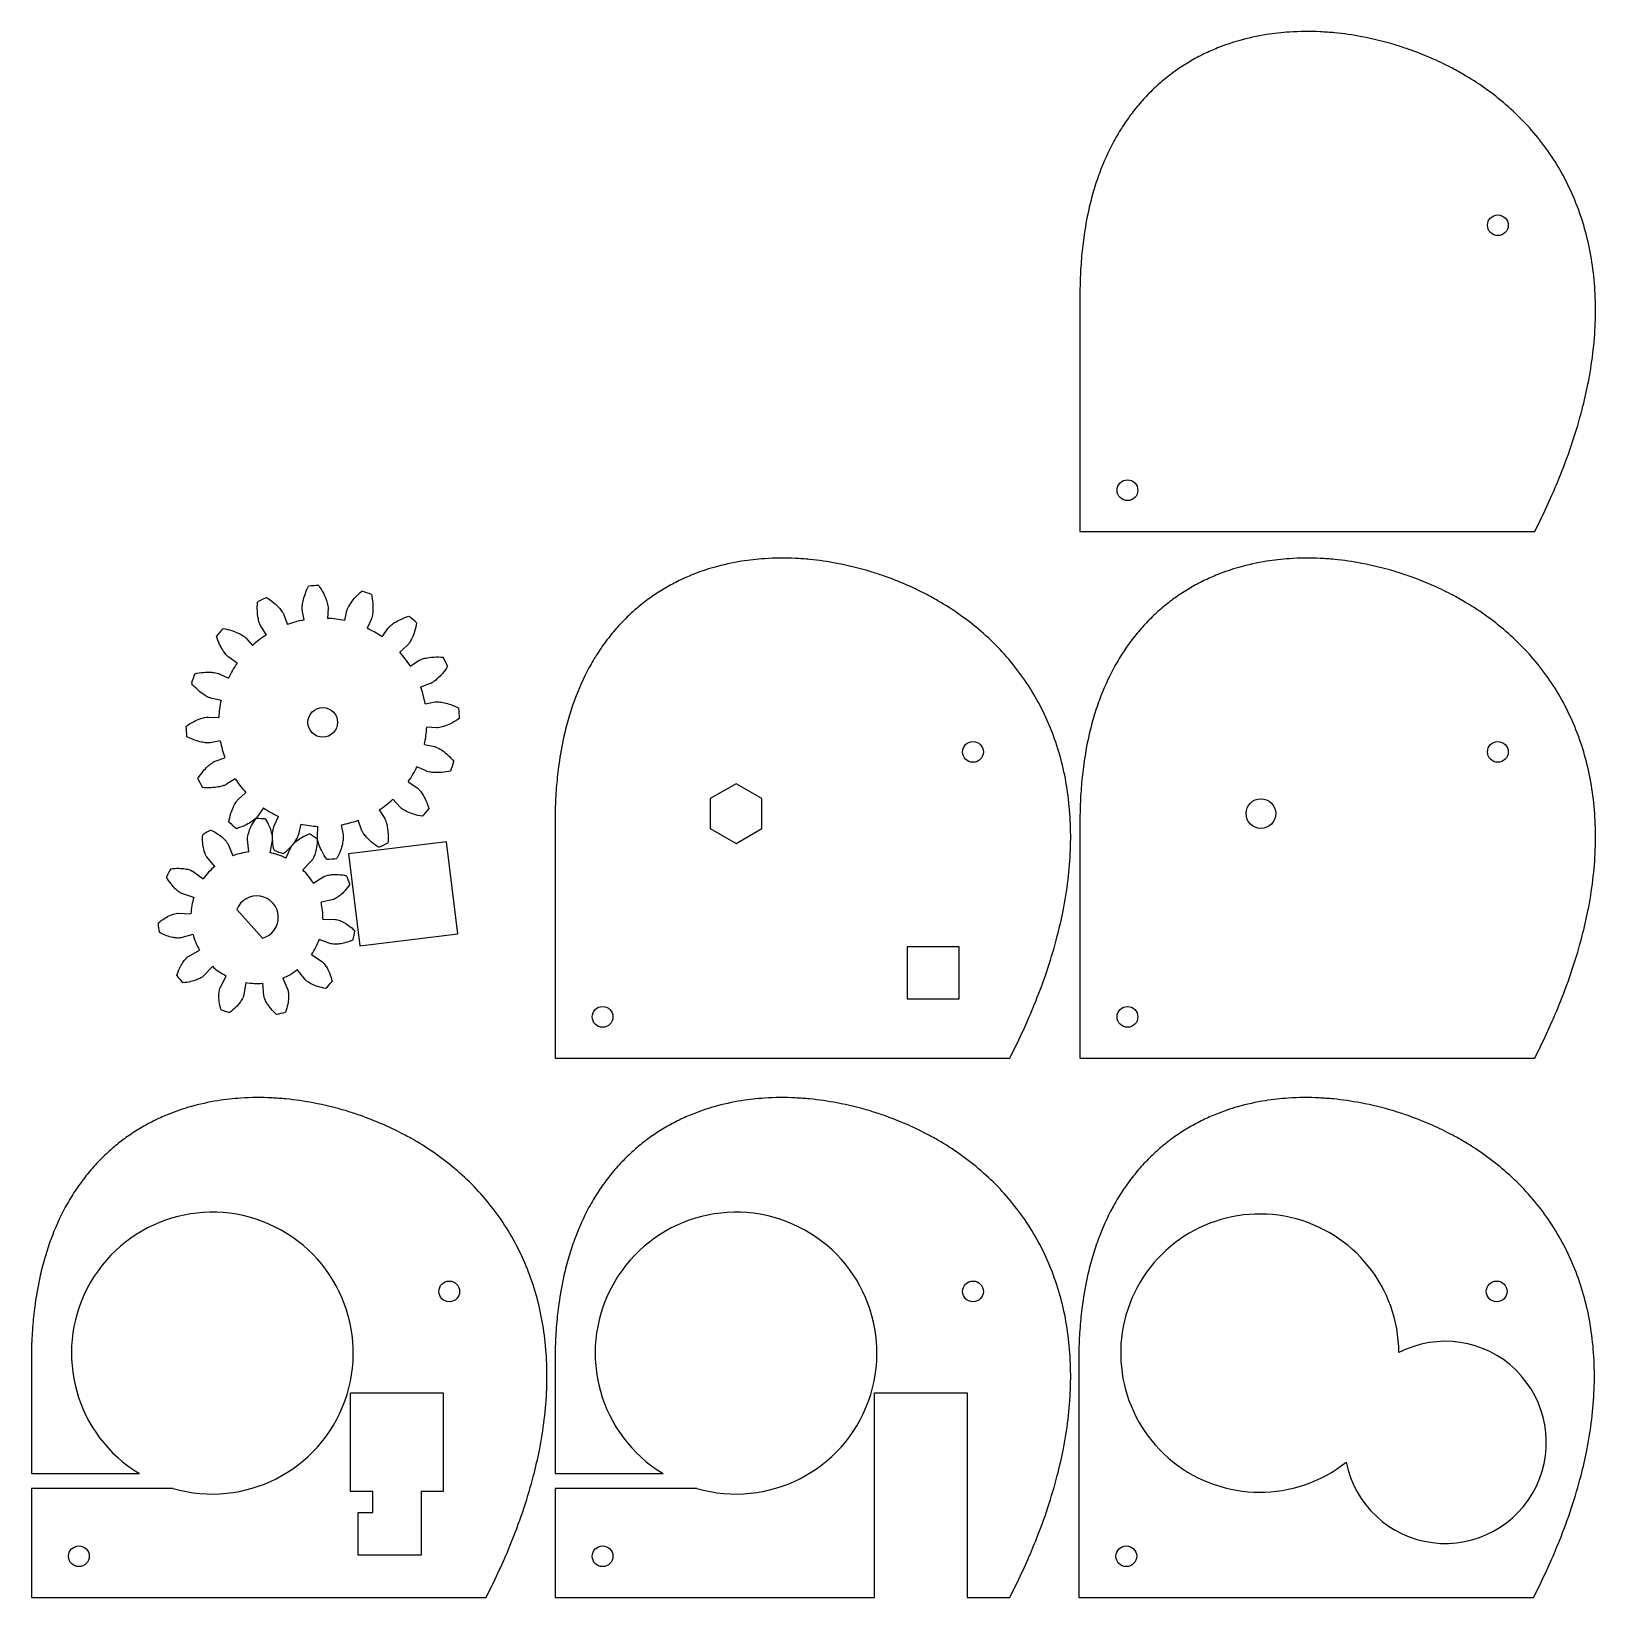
# Model space of a CAD drawing. Header units: millimetres. Extents: x 1692 to 1903, y 856 to 1067.
import ezdxf

# ---------------------------------------------------------------- set-up
doc = ezdxf.new("R2010")
doc.units = ezdxf.units.MM
doc.header["$MEASUREMENT"] = 0
doc.layers.add('taglio', color=14, linetype='Continuous', true_color=0xa60000)

msp = doc.modelspace()

# ---------------------------------------------------------------- linework, layer by layer
at = {"layer": 'taglio'}
for p, q in [((1894.74, 999.79), (1895.56, 1001.48)), ((1833.39, 999.79), (1894.74, 999.79)), ((1728.77, 987.87), (1728.52, 989.23)), ((1732, 989.46), (1731.93, 988.08)), ((1734.25, 987.78), (1734.54, 989.13)), ((1723.68, 985.86), (1722.93, 987.02)), ((1726.05, 988.56), (1726.52, 987.26)), ((1737.84, 988.01), (1737.25, 986.76)), ((1739.27, 985.59), (1740.06, 986.73)), ((1720.89, 985.46), (1721.82, 984.43)), ((1742.68, 984.44), (1741.66, 983.51)), ((1719.74, 982.05), (1718.6, 982.84)), ((1743.08, 981.66), (1744.24, 982.41)), ((1717.32, 980.62), (1718.57, 980.03)), ((1745.78, 979.29), (1744.48, 978.82)), ((1717.56, 977.03), (1716.2, 977.32)), ((1745.09, 976.56), (1746.45, 976.81)), ((1715.87, 974.78), (1717.25, 974.71)), ((1746.68, 973.34), (1745.3, 973.4)), ((1717.46, 971.55), (1716.1, 971.3)), ((1745, 971.08), (1746.35, 970.79)), ((1716.77, 968.83), (1718.07, 969.29)), ((1745.23, 967.5), (1743.98, 968.08)), ((1719.47, 966.45), (1718.31, 965.71)), ((1742.82, 966.06), (1743.95, 965.27)), ((1719.87, 963.67), (1720.9, 964.6)), ((1741.66, 962.65), (1740.73, 963.68)), ((1723.28, 962.52), (1722.49, 961.38)), ((1724.72, 960.1), (1725.3, 961.35)), ((1738.88, 962.25), (1739.63, 961.09)), ((1728.31, 960.34), (1728.01, 958.98)), ((1730.56, 958.65), (1730.62, 960.03)), ((1733.78, 960.24), (1734.03, 958.88)), ((1736.51, 959.55), (1736.04, 960.85)), ((1718.51, 957.61), (1719.13, 956.04)), ((1721.33, 956.59), (1721.13, 958.27)), ((1724.46, 958.14), (1724.13, 956.48)), ((1726.28, 955.76), (1727.02, 957.28)), ((1716.72, 954.62), (1715.64, 955.92)), ((1729.75, 955.37), (1728.58, 954.16)), ((1713.79, 953.95), (1715.16, 952.96)), ((1730, 952.38), (1731.44, 953.26)), ((1713.9, 950.46), (1712.29, 950.98)), ((1723.15, 944.95), (1719.69, 948.81)), ((1732.71, 950.18), (1731.06, 949.79)), ((1711.8, 948.32), (1713.49, 948.22)), ((1731.3, 947.53), (1732.99, 947.49)), ((1713.78, 945.44), (1712.15, 945)), ((1732.39, 944.21), (1730.79, 944.78)), ((1713.17, 942.5), (1714.65, 943.34)), ((1729.77, 942.75), (1731.17, 941.8)), ((1716.39, 941.15), (1715.26, 939.9)), ((1728.89, 939.37), (1727.85, 940.71)), ((1717.47, 938.35), (1718.26, 939.85)), ((1720.91, 938.96), (1720.63, 937.29)), ((1723.33, 937.18), (1723.18, 938.87)), ((1725.89, 939.55), (1726.56, 938)), ((1823.95, 928.77), (1824.77, 930.45)), ((1894.74, 928.77), (1895.56, 930.45)), ((1762.61, 928.77), (1823.95, 928.77)), ((1833.39, 928.77), (1894.74, 928.77)), ((1691.98, 887.59), (1691.98, 872.74)), ((1762.61, 887.59), (1762.61, 872.74)), ((1735.04, 870.34), (1735.04, 883.64)), ((1735.04, 883.64), (1747.54, 883.64)), ((1747.54, 883.64), (1747.54, 870.34)), ((1805.67, 883.64), (1818.17, 883.64)), ((1805.67, 856.01), (1805.67, 883.64)), ((1818.17, 883.64), (1818.17, 856.01)), ((1691.98, 872.74), (1706.54, 872.74)), ((1762.61, 872.74), (1777.17, 872.74)), ((1711.1, 870.74), (1691.98, 870.74)), ((1691.98, 870.74), (1691.98, 856.01)), ((1781.73, 870.74), (1762.61, 870.74)), ((1762.61, 870.74), (1762.61, 856.01)), ((1738.04, 870.34), (1735.04, 870.34)), ((1738.04, 867.51), (1738.04, 870.34)), ((1747.54, 870.34), (1744.54, 870.34)), ((1736.04, 867.51), (1738.04, 867.51)), ((1753.32, 856.01), (1754.14, 857.69)), ((1823.95, 856.01), (1824.77, 857.69)), ((1894.58, 856.01), (1895.4, 857.69)), ((1762.61, 856.01), (1805.67, 856.01)), ((1818.17, 856.01), (1823.95, 856.01)), ((1833.24, 856.01), (1894.58, 856.01))]:
    msp.add_line(p, q, dxfattribs=at)
for points in [[(1833.39, 1031.38), (1833.39, 999.79)], [(1787.02, 957.72), (1790.51, 959.74), (1790.51, 963.77), (1787.02, 965.78), (1783.53, 963.77), (1783.53, 959.74), (1787.02, 957.72)], [(1762.61, 960.35), (1762.61, 928.77)], [(1833.39, 960.35), (1833.39, 928.77)], [(1734.77, 956.33), (1736.3, 943.93), (1749.5, 945.56), (1747.97, 957.96), (1734.77, 956.33)], [(1810.11, 936.77), (1817.11, 936.77), (1817.11, 943.77), (1810.11, 943.77), (1810.11, 936.77)], [(1833.24, 887.59), (1833.24, 856.01)], [(1744.54, 870.34), (1744.54, 861.76), (1736.04, 861.76)], [(1736.04, 861.76), (1736.04, 867.51)], [(1691.98, 856.01), (1753.32, 856.01)]]:
    msp.add_lwpolyline(points, dxfattribs=at)
for centre, radius in [((1889.76, 1041.1), 1.4), ((1839.81, 1005.37), 1.4), ((1731.28, 974.06), 2), ((1818.97, 970.07), 1.4), ((1889.76, 970.07), 1.4), ((1857.8, 961.75), 2), ((1769.02, 934.34), 1.4), ((1839.81, 934.34), 1.4), ((1748.34, 897.31), 1.4), ((1818.97, 897.31), 1.4), ((1889.6, 897.31), 1.4), ((1698.39, 861.59), 1.4), ((1769.02, 861.59), 1.4), ((1839.65, 861.59), 1.4)]:
    msp.add_circle(centre, radius, dxfattribs=at)
for centre, radius, start, end in [((1731.28, 974.06), 18.46, 114.185, 118.423), ((1731.28, 974.06), 18.46, 91.685, 95.923), ((1731.28, 974.06), 18.46, 69.185, 73.423), ((1731.28, 974.06), 18.46, 136.685, 140.923), ((1731.28, 974.06), 14.04, 100.283, 109.8251), ((1731.28, 974.06), 14.04, 77.783, 87.3251), ((1731.28, 974.06), 14.04, 55.283, 64.8251), ((1731.28, 974.06), 18.46, 46.685, 50.923), ((1731.28, 974.06), 14.04, 122.783, 132.3251), ((1731.28, 974.06), 14.04, 32.783, 42.3251), ((1731.28, 974.06), 18.46, 24.185, 28.423), ((1731.28, 974.06), 18.46, 159.185, 163.423), ((1731.28, 974.06), 14.04, 145.283, 154.8251), ((1731.28, 974.06), 14.04, 10.283, 19.8251), ((1731.28, 974.06), 14.04, 167.783, 177.3251), ((1731.28, 974.06), 18.46, 1.685, 5.923), ((1731.28, 974.06), 18.46, 181.685, 185.923), ((1731.28, 974.06), 14.04, 347.783, 357.3251), ((1731.28, 974.06), 14.04, 190.283, 199.8251), ((1731.28, 974.06), 14.04, 325.283, 334.8251), ((1731.28, 974.06), 18.46, 339.185, 343.423), ((1731.28, 974.06), 18.46, 204.185, 208.423), ((1731.28, 974.06), 14.04, 212.783, 222.3251), ((1731.28, 974.06), 14.04, 302.783, 312.3251), ((1731.28, 974.06), 14.04, 235.283, 244.8251), ((1731.28, 974.06), 18.46, 316.685, 320.923), ((1722.39, 947.75), 13.33, 117.8277, 123.1656), ((1731.28, 974.06), 18.46, 226.685, 230.923), ((1722.39, 947.75), 13.33, 85.1005, 90.4383), ((1731.28, 974.06), 14.04, 257.783, 267.3251), ((1731.28, 974.06), 14.04, 280.283, 289.8251), ((1722.39, 947.75), 13.33, 52.3732, 57.7111), ((1731.28, 974.06), 18.46, 294.185, 298.423), ((1722.39, 947.75), 8.91, 96.8052, 111.4609), ((1722.39, 947.75), 8.91, 64.0779, 78.7336), ((1731.28, 974.06), 18.46, 249.185, 253.423), ((1731.28, 974.06), 18.46, 271.685, 275.923), ((1722.39, 947.75), 13.33, 150.555, 155.8929), ((1722.39, 947.75), 8.91, 129.5324, 144.1882), ((1722.39, 947.75), 8.91, 31.3506, 46.0063), ((1722.39, 947.75), 13.33, 19.6459, 24.9838), ((1722.39, 947.75), 2.9, 285.2184, 158.4847), ((1722.39, 947.75), 8.91, 162.2597, 176.9154), ((1722.39, 947.75), 8.91, 358.6234, 13.2791), ((1722.39, 947.75), 13.33, 183.2823, 188.6201), ((1722.39, 947.75), 8.91, 194.987, 209.6427), ((1722.39, 947.75), 8.91, 325.8961, 340.5518), ((1722.39, 947.75), 13.33, 346.9187, 352.2565), ((1722.39, 947.75), 8.91, 227.7143, 242.37), ((1722.39, 947.75), 8.91, 293.1688, 307.8245), ((1722.39, 947.75), 13.33, 216.0096, 221.3474), ((1722.39, 947.75), 8.91, 260.4415, 275.0973), ((1722.39, 947.75), 13.33, 314.1914, 319.5292), ((1722.39, 947.75), 13.33, 248.7368, 254.0747), ((1722.39, 947.75), 13.33, 281.4641, 286.802), ((1716.39, 888.99), 19, 253.8478, 238.7888), ((1787.02, 888.99), 19, 253.8478, 238.7888), ((1857.65, 888.99), 18.76, 0.2121, 308.3887), ((1882.67, 876.95), 13.63, 191.2663, 117.3345)]:
    msp.add_arc(centre, radius, start, end, dxfattribs=at)
for points, knots in [([(1895.56, 1001.48), (1896.08, 1002.54), (1897, 1004.52), (1898.46, 1008), (1899.87, 1011.84), (1901.08, 1015.92), (1902, 1019.9), (1902.62, 1023.78), (1902.96, 1027.85), (1902.94, 1031.81), (1902.59, 1035.63), (1901.88, 1039.32), (1900.84, 1042.84), (1899.46, 1046.18), (1897.76, 1049.33), (1895.75, 1052.26), (1893.45, 1054.96), (1890.88, 1057.41), (1888.07, 1059.61), (1885.55, 1061.23), (1883.1, 1062.57), (1880.66, 1063.73), (1878.13, 1064.72), (1875.03, 1065.73), (1871.72, 1066.54), (1868.33, 1067.03), (1865.07, 1067.26), (1862, 1067.24), (1858.32, 1066.84), (1855.07, 1066.13), (1852.26, 1065.17), (1850.11, 1064.22), (1848.31, 1063.26), (1846.56, 1062.15), (1844.89, 1060.9), (1843.3, 1059.5), (1841.79, 1057.95), (1840.39, 1056.25), (1839.11, 1054.41), (1837.53, 1051.74), (1836.23, 1048.83), (1835.2, 1045.71), (1834.46, 1042.83), (1833.92, 1039.78), (1833.57, 1036.58), (1833.43, 1034.16), (1833.4, 1032.53), (1833.39, 1031.76), (1833.39, 1031.49), (1833.39, 1031.38)], [213.004973, 213.004973, 213.004973, 213.004973, 216.557606, 219.549735, 224.317199, 228.845398, 232.316205, 236.548251, 240.626905, 244.567608, 248.403562, 252.136073, 255.802569, 259.407005, 262.974635, 266.518491, 270.053747, 273.595236, 277.160176, 280.755721, 282.576885, 285.541277, 288.841431, 290.71559, 295.322124, 299.052673, 300.971402, 305.133558, 308.245698, 312.077177, 315.102608, 317.114023, 319.150741, 321.213548, 323.300659, 325.416375, 327.579191, 329.776901, 332.009728, 334.305356, 339.075339, 341.549485, 344.141549, 348.012027, 350.833282, 353.787973, 355.279756, 355.739828, 356.082666, 356.082666, 356.082666, 356.082666]), ([(1824.77, 930.45), (1825.29, 931.51), (1826.21, 933.49), (1827.68, 936.97), (1829.09, 940.81), (1830.3, 944.9), (1831.21, 948.87), (1831.84, 952.75), (1832.17, 956.83), (1832.16, 960.78), (1831.8, 964.61), (1831.1, 968.29), (1830.05, 971.81), (1828.68, 975.15), (1826.97, 978.3), (1824.96, 981.23), (1822.66, 983.93), (1820.1, 986.38), (1817.28, 988.58), (1814.76, 990.2), (1812.31, 991.54), (1809.87, 992.7), (1807.35, 993.69), (1804.24, 994.7), (1800.93, 995.51), (1797.55, 996), (1794.28, 996.24), (1791.21, 996.21), (1787.53, 995.81), (1784.28, 995.1), (1781.48, 994.15), (1779.32, 993.19), (1777.52, 992.23), (1775.78, 991.13), (1774.1, 989.87), (1772.51, 988.47), (1771.01, 986.92), (1769.61, 985.22), (1768.32, 983.39), (1766.74, 980.72), (1765.44, 977.8), (1764.42, 974.69), (1763.67, 971.8), (1763.13, 968.75), (1762.78, 965.55), (1762.64, 963.14), (1762.61, 961.5), (1762.61, 960.73), (1762.61, 960.47), (1762.61, 960.35)], [33.466614, 33.466614, 33.466614, 33.466614, 37.019247, 40.011376, 44.77884, 49.307039, 52.777846, 57.009892, 61.088546, 65.029249, 68.865203, 72.597714, 76.26421, 79.868646, 83.436276, 86.980132, 90.515388, 94.056877, 97.621817, 101.217362, 103.038526, 106.002918, 109.303072, 111.177231, 115.783765, 119.514314, 121.433043, 125.595198, 128.707339, 132.538818, 135.564249, 137.575664, 139.612382, 141.675189, 143.7623, 145.878016, 148.040831, 150.238542, 152.471369, 154.766997, 159.53698, 162.011126, 164.60319, 168.473668, 171.294923, 174.249614, 175.741397, 176.201469, 176.544307, 176.544307, 176.544307, 176.544307]), ([(1895.56, 930.45), (1896.08, 931.51), (1897, 933.49), (1898.46, 936.97), (1899.87, 940.81), (1901.08, 944.9), (1902, 948.87), (1902.62, 952.75), (1902.96, 956.83), (1902.94, 960.78), (1902.59, 964.61), (1901.88, 968.29), (1900.84, 971.81), (1899.46, 975.15), (1897.76, 978.3), (1895.75, 981.23), (1893.45, 983.93), (1890.88, 986.38), (1888.07, 988.58), (1885.55, 990.2), (1883.1, 991.54), (1880.66, 992.7), (1878.13, 993.69), (1875.03, 994.7), (1871.72, 995.51), (1868.33, 996), (1865.07, 996.24), (1862, 996.21), (1858.32, 995.81), (1855.07, 995.1), (1852.26, 994.15), (1850.11, 993.19), (1848.31, 992.23), (1846.56, 991.13), (1844.89, 989.87), (1843.3, 988.47), (1841.79, 986.92), (1840.39, 985.22), (1839.11, 983.39), (1837.53, 980.72), (1836.23, 977.8), (1835.2, 974.69), (1834.46, 971.8), (1833.92, 968.75), (1833.57, 965.55), (1833.43, 963.14), (1833.4, 961.5), (1833.39, 960.73), (1833.39, 960.47), (1833.39, 960.35)], [213.004973, 213.004973, 213.004973, 213.004973, 216.557606, 219.549735, 224.317199, 228.845398, 232.316205, 236.548251, 240.626905, 244.567608, 248.403562, 252.136073, 255.802569, 259.407005, 262.974635, 266.518491, 270.053747, 273.595236, 277.160176, 280.755721, 282.576885, 285.541277, 288.841431, 290.71559, 295.322124, 299.052673, 300.971402, 305.133558, 308.245698, 312.077177, 315.102608, 317.114023, 319.150741, 321.213548, 323.300659, 325.416375, 327.579191, 329.776901, 332.009728, 334.305356, 339.075339, 341.549485, 344.141549, 348.012027, 350.833282, 353.787973, 355.279756, 355.739828, 356.082666, 356.082666, 356.082666, 356.082666]), ([(1723.71, 990.9), (1724.05, 990.69), (1724.63, 990.26), (1725.31, 989.62), (1725.74, 989.1), (1725.95, 988.77), (1726.03, 988.6), (1726.05, 988.56)], [58.681897, 58.681897, 58.681897, 58.681897, 59.883804, 60.818622, 61.486352, 61.886997, 62.020574, 62.020574, 62.020574, 62.020574]), ([(1728.52, 989.23), (1728.52, 989.27), (1728.5, 989.45), (1728.52, 989.85), (1728.63, 990.51), (1728.9, 991.41), (1729.18, 992.07), (1729.37, 992.42)], [67.126027, 67.126027, 67.126027, 67.126027, 67.259604, 67.660249, 68.327979, 69.262797, 70.464704, 70.464704, 70.464704, 70.464704]), ([(1730.73, 992.51), (1730.97, 992.18), (1731.34, 991.57), (1731.72, 990.72), (1731.92, 990.08), (1731.99, 989.68), (1732, 989.51), (1732, 989.46)], [71.830347, 71.830347, 71.830347, 71.830347, 73.032253, 73.967071, 74.634801, 75.035446, 75.169023, 75.169023, 75.169023, 75.169023]), ([(1734.54, 989.13), (1734.55, 989.17), (1734.6, 989.34), (1734.78, 989.71), (1735.13, 990.28), (1735.72, 991), (1736.23, 991.5), (1736.54, 991.75)], [80.274477, 80.274477, 80.274477, 80.274477, 80.408054, 80.808699, 81.476429, 82.411247, 83.613153, 83.613153, 83.613153, 83.613153]), ([(1737.84, 991.31), (1737.93, 990.92), (1738.04, 990.22), (1738.07, 989.28), (1738, 988.61), (1737.91, 988.22), (1737.85, 988.05), (1737.84, 988.01)], [84.978797, 84.978797, 84.978797, 84.978797, 86.180703, 87.115521, 87.783251, 88.183896, 88.317473, 88.317473, 88.317473, 88.317473]), ([(1722.93, 987.02), (1722.9, 987.06), (1722.82, 987.22), (1722.68, 987.6), (1722.53, 988.25), (1722.44, 989.18), (1722.45, 989.89), (1722.49, 990.29)], [53.977577, 53.977577, 53.977577, 53.977577, 54.111154, 54.511799, 55.17953, 56.114347, 57.316254, 57.316254, 57.316254, 57.316254]), ([(1717.84, 986.72), (1718.24, 986.66), (1718.93, 986.49), (1719.81, 986.16), (1720.4, 985.84), (1720.73, 985.61), (1720.86, 985.49), (1720.89, 985.46)], [45.533448, 45.533448, 45.533448, 45.533448, 46.735354, 47.670172, 48.337902, 48.738547, 48.872124, 48.872124, 48.872124, 48.872124]), ([(1740.06, 986.73), (1740.09, 986.77), (1740.2, 986.9), (1740.5, 987.18), (1741.04, 987.57), (1741.87, 988.01), (1742.53, 988.27), (1742.91, 988.39)], [93.422927, 93.422927, 93.422927, 93.422927, 93.556504, 93.957149, 94.624879, 95.559697, 96.761603, 96.761603, 96.761603, 96.761603]), ([(1743.94, 987.49), (1743.88, 987.09), (1743.71, 986.4), (1743.38, 985.52), (1743.06, 984.93), (1742.83, 984.6), (1742.71, 984.47), (1742.68, 984.44)], [98.127247, 98.127247, 98.127247, 98.127247, 99.329153, 100.263971, 100.931701, 101.332346, 101.465923, 101.465923, 101.465923, 101.465923]), ([(1718.6, 982.84), (1718.56, 982.87), (1718.43, 982.98), (1718.16, 983.28), (1717.76, 983.82), (1717.32, 984.65), (1717.06, 985.31), (1716.94, 985.69)], [251.204324, 251.204324, 251.204324, 251.204324, 251.337901, 251.738546, 252.406276, 253.341094, 254.543, 254.543, 254.543, 254.543]), ([(1744.24, 982.41), (1744.28, 982.43), (1744.44, 982.51), (1744.82, 982.65), (1745.47, 982.8), (1746.4, 982.9), (1747.11, 982.88), (1747.51, 982.84)], [106.571377, 106.571377, 106.571377, 106.571377, 106.704953, 107.105598, 107.773329, 108.708146, 109.910053, 109.910053, 109.910053, 109.910053]), ([(1714.02, 980.62), (1714.41, 980.71), (1715.12, 980.82), (1716.05, 980.85), (1716.72, 980.78), (1717.11, 980.69), (1717.28, 980.63), (1717.32, 980.62)], [242.760194, 242.760194, 242.760194, 242.760194, 243.9621, 244.896918, 245.564648, 245.965293, 246.09887, 246.09887, 246.09887, 246.09887]), ([(1748.12, 981.62), (1747.91, 981.28), (1747.48, 980.7), (1746.84, 980.02), (1746.33, 979.6), (1745.99, 979.38), (1745.82, 979.3), (1745.78, 979.29)], [111.275696, 111.275696, 111.275696, 111.275696, 112.477603, 113.412421, 114.080151, 114.480796, 114.614373, 114.614373, 114.614373, 114.614373]), ([(1716.2, 977.32), (1716.16, 977.33), (1715.99, 977.38), (1715.63, 977.55), (1715.06, 977.91), (1714.33, 978.5), (1713.84, 979.01), (1713.58, 979.32)], [238.055874, 238.055874, 238.055874, 238.055874, 238.189451, 238.590096, 239.257826, 240.192644, 241.39455, 241.39455, 241.39455, 241.39455]), ([(1746.45, 976.81), (1746.49, 976.81), (1746.67, 976.83), (1747.07, 976.81), (1747.73, 976.71), (1748.63, 976.44), (1749.29, 976.15), (1749.64, 975.96)], [119.719826, 119.719826, 119.719826, 119.719826, 119.853403, 120.254048, 120.921778, 121.856596, 123.058503, 123.058503, 123.058503, 123.058503]), ([(1712.82, 973.51), (1713.15, 973.75), (1713.76, 974.12), (1714.61, 974.5), (1715.25, 974.7), (1715.65, 974.77), (1715.83, 974.77), (1715.87, 974.78)], [229.611744, 229.611744, 229.611744, 229.611744, 230.813651, 231.748468, 232.416199, 232.816844, 232.950421, 232.950421, 232.950421, 232.950421]), ([(1749.73, 974.6), (1749.41, 974.37), (1748.79, 973.99), (1747.94, 973.61), (1747.3, 973.41), (1746.9, 973.34), (1746.73, 973.34), (1746.68, 973.34)], [124.424146, 124.424146, 124.424146, 124.424146, 125.626052, 126.56087, 127.228601, 127.629246, 127.762822, 127.762822, 127.762822, 127.762822]), ([(1716.1, 971.3), (1716.06, 971.3), (1715.88, 971.28), (1715.48, 971.3), (1714.82, 971.4), (1713.92, 971.68), (1713.27, 971.96), (1712.91, 972.15)], [224.907424, 224.907424, 224.907424, 224.907424, 225.041001, 225.441646, 226.109376, 227.044194, 228.246101, 228.246101, 228.246101, 228.246101]), ([(1746.35, 970.79), (1746.39, 970.78), (1746.56, 970.73), (1746.93, 970.56), (1747.5, 970.21), (1748.22, 969.61), (1748.72, 969.1), (1748.97, 968.79)], [132.868276, 132.868276, 132.868276, 132.868276, 133.001853, 133.402498, 134.070228, 135.005046, 136.206952, 136.206952, 136.206952, 136.206952]), ([(1714.43, 966.49), (1714.65, 966.83), (1715.07, 967.41), (1715.71, 968.09), (1716.23, 968.52), (1716.57, 968.73), (1716.73, 968.81), (1716.77, 968.83)], [216.463294, 216.463294, 216.463294, 216.463294, 217.665201, 218.600019, 219.267749, 219.668394, 219.801971, 219.801971, 219.801971, 219.801971]), ([(1718.31, 965.71), (1718.27, 965.68), (1718.11, 965.6), (1717.74, 965.46), (1717.09, 965.31), (1716.15, 965.22), (1715.44, 965.23), (1715.04, 965.27)], [211.758975, 211.758975, 211.758975, 211.758975, 211.892552, 212.293197, 212.960927, 213.895745, 215.097651, 215.097651, 215.097651, 215.097651]), ([(1748.53, 967.49), (1748.14, 967.4), (1747.44, 967.3), (1746.5, 967.26), (1745.83, 967.33), (1745.44, 967.42), (1745.27, 967.48), (1745.23, 967.5)], [137.572596, 137.572596, 137.572596, 137.572596, 138.774502, 139.70932, 140.37705, 140.777695, 140.911272, 140.911272, 140.911272, 140.911272]), ([(1718.61, 960.62), (1718.68, 961.02), (1718.85, 961.71), (1719.18, 962.59), (1719.49, 963.18), (1719.72, 963.51), (1719.84, 963.64), (1719.87, 963.67)], [203.314845, 203.314845, 203.314845, 203.314845, 204.516751, 205.451569, 206.119299, 206.519944, 206.653521, 206.653521, 206.653521, 206.653521]), ([(1743.95, 965.27), (1743.99, 965.25), (1744.13, 965.13), (1744.4, 964.83), (1744.79, 964.29), (1745.23, 963.47), (1745.49, 962.8), (1745.61, 962.42)], [146.016726, 146.016726, 146.016726, 146.016726, 146.150303, 146.550948, 147.218678, 148.153496, 149.355402, 149.355402, 149.355402, 149.355402]), ([(1722.49, 961.38), (1722.47, 961.34), (1722.35, 961.21), (1722.05, 960.94), (1721.51, 960.54), (1720.69, 960.1), (1720.02, 959.84), (1719.64, 959.72)], [198.610525, 198.610525, 198.610525, 198.610525, 198.744102, 199.144747, 199.812477, 200.747295, 201.949201, 201.949201, 201.949201, 201.949201]), ([(1744.71, 961.39), (1744.31, 961.46), (1743.62, 961.63), (1742.74, 961.96), (1742.15, 962.27), (1741.82, 962.5), (1741.69, 962.62), (1741.66, 962.65)], [150.721046, 150.721046, 150.721046, 150.721046, 151.922952, 152.85777, 153.5255, 153.926145, 154.059722, 154.059722, 154.059722, 154.059722]), ([(1716.16, 959.54), (1716.5, 959.39), (1717.08, 959.06), (1717.77, 958.54), (1718.2, 958.1), (1718.42, 957.8), (1718.49, 957.65), (1718.51, 957.61)], [148.089222, 148.089222, 148.089222, 148.089222, 149.198369, 150.06104, 150.677238, 151.046966, 151.170244, 151.170244, 151.170244, 151.170244]), ([(1721.13, 958.27), (1721.13, 958.31), (1721.13, 958.48), (1721.18, 958.85), (1721.35, 959.44), (1721.71, 960.23), (1722.06, 960.79), (1722.29, 961.08)], [156.835516, 156.835516, 156.835516, 156.835516, 156.958794, 157.328521, 157.944719, 158.807391, 159.916538, 159.916538, 159.916538, 159.916538]), ([(1723.53, 961.03), (1723.73, 960.72), (1724.04, 960.14), (1724.34, 959.33), (1724.46, 958.72), (1724.48, 958.35), (1724.47, 958.18), (1724.46, 958.14)], [161.158849, 161.158849, 161.158849, 161.158849, 162.267995, 163.130667, 163.746865, 164.116592, 164.23987, 164.23987, 164.23987, 164.23987]), ([(1724.72, 956.8), (1724.62, 957.19), (1724.52, 957.89), (1724.48, 958.83), (1724.55, 959.5), (1724.64, 959.89), (1724.7, 960.06), (1724.72, 960.1)], [190.166395, 190.166395, 190.166395, 190.166395, 191.368301, 192.303119, 192.970849, 193.371494, 193.505071, 193.505071, 193.505071, 193.505071]), ([(1738.84, 957.21), (1738.5, 957.42), (1737.92, 957.85), (1737.24, 958.49), (1736.82, 959.01), (1736.6, 959.34), (1736.52, 959.51), (1736.51, 959.55)], [163.869495, 163.869495, 163.869495, 163.869495, 165.071402, 166.00622, 166.67395, 167.074595, 167.208172, 167.208172, 167.208172, 167.208172]), ([(1739.63, 961.09), (1739.65, 961.05), (1739.73, 960.89), (1739.87, 960.52), (1740.02, 959.86), (1740.12, 958.93), (1740.1, 958.22), (1740.06, 957.82)], [159.165176, 159.165176, 159.165176, 159.165176, 159.298752, 159.699397, 160.367128, 161.301946, 162.503852, 162.503852, 162.503852, 162.503852]), ([(1715.64, 955.92), (1715.62, 955.96), (1715.52, 956.09), (1715.37, 956.43), (1715.19, 957.02), (1715.07, 957.88), (1715.06, 958.54), (1715.09, 958.91)], [143.76589, 143.76589, 143.76589, 143.76589, 143.889168, 144.258895, 144.875093, 145.737765, 146.846911, 146.846911, 146.846911, 146.846911]), ([(1728.01, 958.98), (1728, 958.94), (1727.95, 958.77), (1727.78, 958.41), (1727.43, 957.84), (1726.83, 957.11), (1726.32, 956.61), (1726.01, 956.36)], [185.462075, 185.462075, 185.462075, 185.462075, 185.595652, 185.996297, 186.664027, 187.598845, 188.800751, 188.800751, 188.800751, 188.800751]), ([(1727.02, 957.28), (1727.04, 957.32), (1727.13, 957.46), (1727.37, 957.74), (1727.84, 958.15), (1728.56, 958.62), (1729.16, 958.89), (1729.51, 959.02)], [169.905143, 169.905143, 169.905143, 169.905143, 170.02842, 170.398148, 171.014346, 171.877017, 172.986164, 172.986164, 172.986164, 172.986164]), ([(1730.53, 958.31), (1730.53, 957.94), (1730.48, 957.28), (1730.29, 956.43), (1730.06, 955.86), (1729.88, 955.53), (1729.78, 955.4), (1729.75, 955.37)], [174.228475, 174.228475, 174.228475, 174.228475, 175.337621, 176.200293, 176.816491, 177.186218, 177.309496, 177.309496, 177.309496, 177.309496]), ([(1731.82, 955.6), (1731.59, 955.93), (1731.22, 956.54), (1730.83, 957.39), (1730.64, 958.03), (1730.56, 958.43), (1730.56, 958.61), (1730.56, 958.65)], [177.017945, 177.017945, 177.017945, 177.017945, 178.219851, 179.154669, 179.8224, 180.223045, 180.356621, 180.356621, 180.356621, 180.356621]), ([(1734.03, 958.88), (1734.03, 958.84), (1734.05, 958.66), (1734.03, 958.26), (1733.93, 957.6), (1733.66, 956.7), (1733.37, 956.05), (1733.18, 955.69)], [172.313625, 172.313625, 172.313625, 172.313625, 172.447202, 172.847847, 173.515577, 174.450395, 175.652302, 175.652302, 175.652302, 175.652302]), ([(1712.29, 950.98), (1712.25, 950.99), (1712.1, 951.06), (1711.79, 951.26), (1711.32, 951.66), (1710.75, 952.31), (1710.39, 952.87), (1710.22, 953.19)], [130.696263, 130.696263, 130.696263, 130.696263, 130.819541, 131.189269, 131.805467, 132.668138, 133.777285, 133.777285, 133.777285, 133.777285]), ([(1710.78, 954.3), (1711.14, 954.36), (1711.8, 954.4), (1712.66, 954.33), (1713.27, 954.19), (1713.61, 954.05), (1713.76, 953.97), (1713.79, 953.95)], [135.019596, 135.019596, 135.019596, 135.019596, 136.128742, 136.991414, 137.607612, 137.977339, 138.100617, 138.100617, 138.100617, 138.100617]), ([(1731.44, 953.26), (1731.48, 953.28), (1731.63, 953.35), (1731.99, 953.46), (1732.6, 953.55), (1733.46, 953.55), (1734.12, 953.46), (1734.48, 953.38)], [182.974769, 182.974769, 182.974769, 182.974769, 183.098047, 183.467774, 184.083972, 184.946644, 186.05579, 186.05579, 186.05579, 186.05579]), ([(1734.95, 952.23), (1734.75, 951.92), (1734.35, 951.39), (1733.73, 950.78), (1733.23, 950.42), (1732.9, 950.25), (1732.75, 950.19), (1732.71, 950.18)], [43.532211, 43.532211, 43.532211, 43.532211, 44.641358, 45.50403, 46.120228, 46.489955, 46.613233, 46.613233, 46.613233, 46.613233]), ([(1709.08, 946.98), (1709.35, 947.23), (1709.89, 947.62), (1710.65, 948.03), (1711.23, 948.23), (1711.6, 948.31), (1711.76, 948.32), (1711.8, 948.32)], [121.94997, 121.94997, 121.94997, 121.94997, 123.059116, 123.921788, 124.537986, 124.907713, 125.030991, 125.030991, 125.030991, 125.030991]), ([(1732.99, 947.49), (1733.03, 947.49), (1733.19, 947.47), (1733.55, 947.36), (1734.11, 947.11), (1734.84, 946.64), (1735.34, 946.21), (1735.6, 945.95)], [52.278505, 52.278505, 52.278505, 52.278505, 52.401783, 52.771511, 53.387709, 54.25038, 55.359527, 55.359527, 55.359527, 55.359527]), ([(1712.15, 945), (1712.11, 945), (1711.94, 944.97), (1711.57, 944.97), (1710.96, 945.05), (1710.13, 945.29), (1709.53, 945.57), (1709.2, 945.75)], [117.626637, 117.626637, 117.626637, 117.626637, 117.749915, 118.119642, 118.73584, 119.598512, 120.707658, 120.707658, 120.707658, 120.707658]), ([(1735.38, 944.73), (1735.04, 944.57), (1734.42, 944.35), (1733.57, 944.17), (1732.96, 944.14), (1732.59, 944.16), (1732.43, 944.2), (1732.39, 944.21)], [56.601838, 56.601838, 56.601838, 56.601838, 57.710984, 58.573656, 59.189854, 59.559581, 59.682859, 59.682859, 59.682859, 59.682859]), ([(1711.6, 939.91), (1711.7, 940.26), (1711.94, 940.88), (1712.36, 941.63), (1712.74, 942.12), (1713.01, 942.38), (1713.14, 942.48), (1713.17, 942.5)], [108.880343, 108.880343, 108.880343, 108.880343, 109.98949, 110.852161, 111.468359, 111.838087, 111.961365, 111.961365, 111.961365, 111.961365]), ([(1731.17, 941.8), (1731.2, 941.78), (1731.33, 941.67), (1731.57, 941.39), (1731.91, 940.87), (1732.27, 940.09), (1732.46, 939.45), (1732.53, 939.09)], [65.348132, 65.348132, 65.348132, 65.348132, 65.47141, 65.841137, 66.457335, 67.320007, 68.429153, 68.429153, 68.429153, 68.429153]), ([(1715.26, 939.9), (1715.23, 939.87), (1715.1, 939.76), (1714.79, 939.56), (1714.23, 939.3), (1713.4, 939.05), (1712.75, 938.96), (1712.38, 938.94)], [104.557011, 104.557011, 104.557011, 104.557011, 104.680289, 105.050016, 105.666214, 106.528886, 107.638032, 107.638032, 107.638032, 107.638032]), ([(1717.55, 935.32), (1717.45, 935.67), (1717.31, 936.32), (1717.26, 937.18), (1717.31, 937.8), (1717.39, 938.16), (1717.46, 938.31), (1717.47, 938.35)], [95.810717, 95.810717, 95.810717, 95.810717, 96.919863, 97.782535, 98.398733, 98.76846, 98.891738, 98.891738, 98.891738, 98.891738]), ([(1726.56, 938), (1726.57, 937.96), (1726.62, 937.8), (1726.68, 937.43), (1726.68, 936.82), (1726.56, 935.96), (1726.38, 935.32), (1726.24, 934.98)], [78.417758, 78.417758, 78.417758, 78.417758, 78.541036, 78.910763, 79.526961, 80.389633, 81.498779, 81.498779, 81.498779, 81.498779]), ([(1731.68, 938.18), (1731.32, 938.23), (1730.67, 938.38), (1729.86, 938.69), (1729.33, 939), (1729.03, 939.22), (1728.92, 939.34), (1728.89, 939.37)], [69.671464, 69.671464, 69.671464, 69.671464, 70.780611, 71.643282, 72.25948, 72.629208, 72.752486, 72.752486, 72.752486, 72.752486]), ([(1720.63, 937.29), (1720.62, 937.25), (1720.58, 937.09), (1720.42, 936.75), (1720.09, 936.23), (1719.53, 935.57), (1719.03, 935.14), (1718.73, 934.92)], [91.487384, 91.487384, 91.487384, 91.487384, 91.610662, 91.98039, 92.596588, 93.459259, 94.568406, 94.568406, 94.568406, 94.568406]), ([(1725.04, 934.68), (1724.76, 934.92), (1724.3, 935.39), (1723.78, 936.09), (1723.5, 936.63), (1723.37, 936.98), (1723.34, 937.14), (1723.33, 937.18)], [82.741091, 82.741091, 82.741091, 82.741091, 83.850237, 84.712909, 85.329107, 85.698834, 85.822112, 85.822112, 85.822112, 85.822112]), ([(1754.14, 857.69), (1754.66, 858.76), (1755.58, 860.73), (1757.05, 864.21), (1758.46, 868.06), (1759.67, 872.14), (1760.58, 876.11), (1761.21, 879.99), (1761.54, 884.07), (1761.53, 888.02), (1761.17, 891.85), (1760.47, 895.53), (1759.42, 899.05), (1758.04, 902.4), (1756.34, 905.54), (1754.33, 908.47), (1752.03, 911.17), (1749.47, 913.62), (1746.65, 915.82), (1744.13, 917.44), (1741.68, 918.78), (1739.24, 919.94), (1736.71, 920.93), (1733.61, 921.94), (1730.3, 922.75), (1726.92, 923.24), (1723.65, 923.48), (1720.58, 923.46), (1716.9, 923.05), (1713.65, 922.34), (1710.85, 921.39), (1708.69, 920.43), (1706.89, 919.47), (1705.15, 918.37), (1703.47, 917.12), (1701.88, 915.71), (1700.38, 914.16), (1698.98, 912.46), (1697.69, 910.63), (1696.11, 907.96), (1694.81, 905.04), (1693.79, 901.93), (1693.04, 899.04), (1692.5, 895.99), (1692.15, 892.8), (1692.01, 890.38), (1691.98, 888.74), (1691.98, 887.98), (1691.98, 887.71), (1691.98, 887.59)], [586.224067, 586.224067, 586.224067, 586.224067, 589.7767, 592.76883, 597.536293, 602.064492, 605.535299, 609.767345, 613.845999, 617.786703, 621.622657, 625.355167, 629.021664, 632.626099, 636.193729, 639.737585, 643.272842, 646.81433, 650.37927, 653.974816, 655.795979, 658.760372, 662.060525, 663.934684, 668.541219, 672.271767, 674.190497, 678.352652, 681.464793, 685.296271, 688.321702, 690.333118, 692.369835, 694.432643, 696.519753, 698.635469, 700.798285, 702.995995, 705.228823, 707.52445, 712.294433, 714.768579, 717.360643, 721.231121, 724.052377, 727.007067, 728.49885, 728.958922, 729.30176, 729.30176, 729.30176, 729.30176]), ([(1824.77, 857.69), (1825.29, 858.76), (1826.21, 860.73), (1827.68, 864.21), (1829.09, 868.06), (1830.3, 872.14), (1831.21, 876.11), (1831.84, 879.99), (1832.17, 884.07), (1832.16, 888.02), (1831.8, 891.85), (1831.1, 895.53), (1830.05, 899.05), (1828.68, 902.4), (1826.97, 905.54), (1824.96, 908.47), (1822.66, 911.17), (1820.1, 913.62), (1817.28, 915.82), (1814.76, 917.44), (1812.31, 918.78), (1809.87, 919.94), (1807.35, 920.93), (1804.24, 921.94), (1800.93, 922.75), (1797.55, 923.24), (1794.28, 923.48), (1791.21, 923.46), (1787.53, 923.05), (1784.28, 922.34), (1781.48, 921.39), (1779.32, 920.43), (1777.52, 919.47), (1775.78, 918.37), (1774.1, 917.12), (1772.51, 915.71), (1771.01, 914.16), (1769.61, 912.46), (1768.32, 910.63), (1766.74, 907.96), (1765.44, 905.04), (1764.42, 901.93), (1763.67, 899.04), (1763.13, 895.99), (1762.78, 892.8), (1762.64, 890.38), (1762.61, 888.74), (1762.61, 887.98), (1762.61, 887.71), (1762.61, 887.59)], [205.073913, 205.073913, 205.073913, 205.073913, 208.626546, 211.618676, 216.386139, 220.914338, 224.385145, 228.617191, 232.695845, 236.636549, 240.472503, 244.205013, 247.87151, 251.475945, 255.043575, 258.587431, 262.122688, 265.664176, 269.229116, 272.824662, 274.645825, 277.610218, 280.910371, 282.78453, 287.391065, 291.121613, 293.040343, 297.202498, 300.314639, 304.146117, 307.171548, 309.182964, 311.219681, 313.282489, 315.369599, 317.485315, 319.648131, 321.845841, 324.078669, 326.374296, 331.144279, 333.618425, 336.210489, 340.080967, 342.902223, 345.856913, 347.348696, 347.808768, 348.151606, 348.151606, 348.151606, 348.151606]), ([(1895.4, 857.69), (1895.92, 858.76), (1896.84, 860.73), (1898.31, 864.21), (1899.72, 868.06), (1900.93, 872.14), (1901.84, 876.11), (1902.47, 879.99), (1902.8, 884.07), (1902.79, 888.02), (1902.43, 891.85), (1901.73, 895.53), (1900.68, 899.05), (1899.31, 902.4), (1897.6, 905.54), (1895.59, 908.47), (1893.29, 911.17), (1890.73, 913.62), (1887.91, 915.82), (1885.39, 917.44), (1882.94, 918.78), (1880.5, 919.94), (1877.98, 920.93), (1874.87, 921.94), (1871.56, 922.75), (1868.18, 923.24), (1864.91, 923.48), (1861.85, 923.46), (1858.16, 923.05), (1854.91, 922.34), (1852.11, 921.39), (1849.95, 920.43), (1848.15, 919.47), (1846.41, 918.37), (1844.73, 917.12), (1843.14, 915.71), (1841.64, 914.16), (1840.24, 912.46), (1838.95, 910.63), (1837.37, 907.96), (1836.07, 905.04), (1835.05, 901.93), (1834.3, 899.04), (1833.76, 895.99), (1833.41, 892.8), (1833.27, 890.38), (1833.24, 888.74), (1833.24, 887.98), (1833.24, 887.71), (1833.24, 887.59)], [33.466614, 33.466614, 33.466614, 33.466614, 37.019247, 40.011376, 44.77884, 49.307039, 52.777846, 57.009892, 61.088546, 65.029249, 68.865203, 72.597714, 76.26421, 79.868646, 83.436276, 86.980132, 90.515388, 94.056877, 97.621817, 101.217362, 103.038526, 106.002918, 109.303072, 111.177231, 115.783765, 119.514314, 121.433043, 125.595198, 128.707339, 132.538818, 135.564249, 137.575664, 139.612382, 141.675189, 143.7623, 145.878016, 148.040831, 150.238542, 152.471369, 154.766997, 159.53698, 162.011126, 164.60319, 168.473668, 171.294923, 174.249614, 175.741397, 176.201469, 176.544307, 176.544307, 176.544307, 176.544307])]:
    msp.add_open_spline(points, degree=3, knots=knots, dxfattribs=at)

doc.saveas('drawing.dxf')
